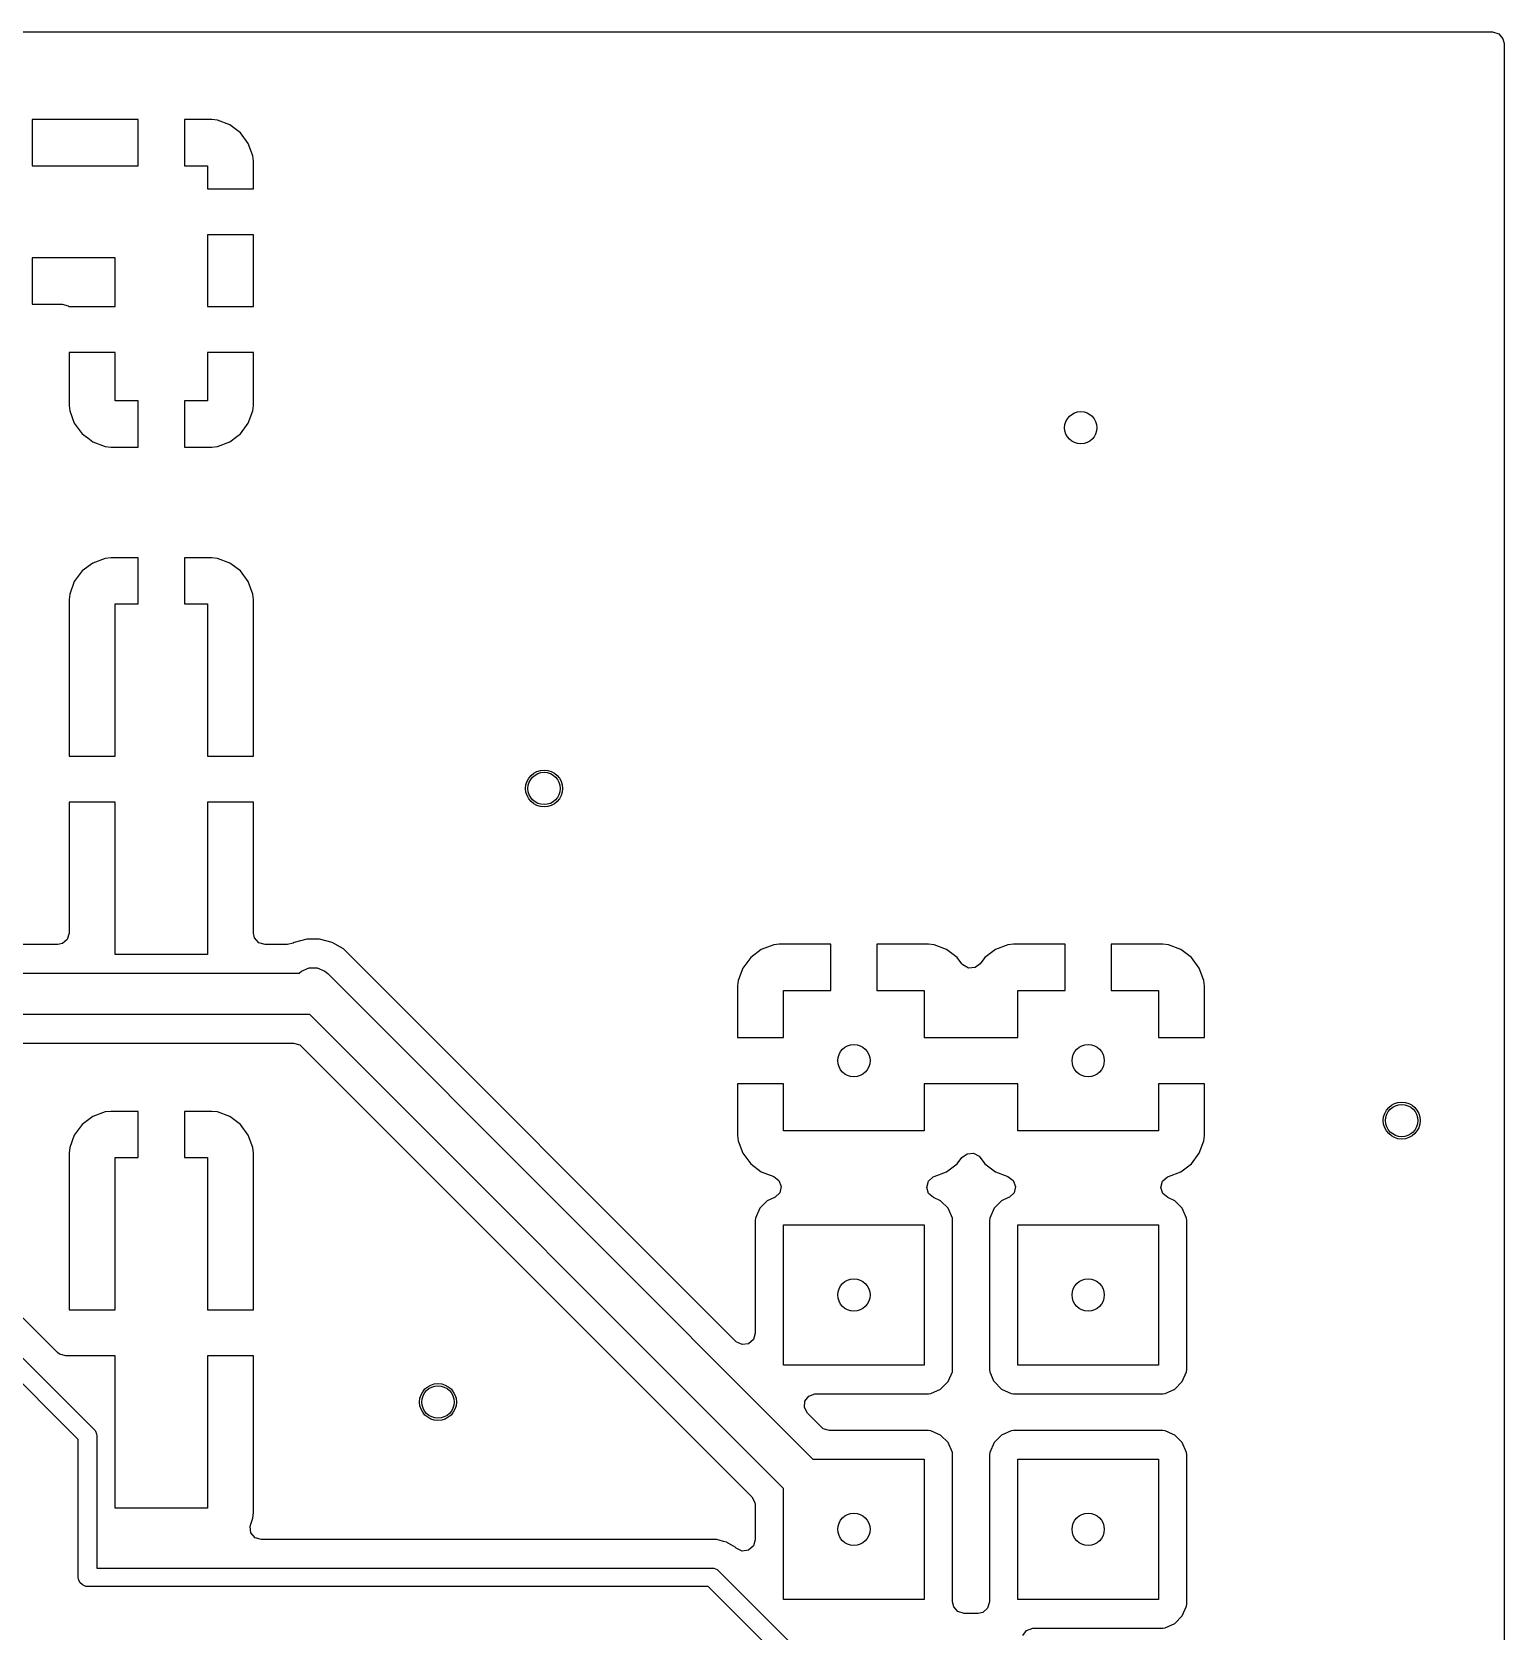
# Model space of a CAD drawing. Header units: inches. Extents: x 0.23 to 2.97, y 0.23 to 1.77.
# Drawn here: x 2.342 to 2.97, y 1.087 to 1.769 of the extents above; entities that cross this region are included whole.
import ezdxf

# ---------------------------------------------------------------- set-up
doc = ezdxf.new("R2010")
doc.units = ezdxf.units.IN
doc.header["$MEASUREMENT"] = 0
doc.layers.add('BLACK', color=250, linetype='CONTINUOUS')

msp = doc.modelspace()

# ---------------------------------------------------------------- linework, layer by layer
at = {"layer": 'BLACK', "linetype": 'CONTINUOUS'}
for p, q in [((0.71643, 1.76888), (2.96557, 1.76888)), ((2.96557, 1.76888), (2.96821, 1.7681)), ((2.96821, 1.7681), (2.97001, 1.76602)), ((2.97001, 1.76602), (2.97045, 1.764)), ((2.97045, 1.764), (2.97045, 1.60134)), ((2.3874, 1.7315), (2.34213, 1.7315)), ((2.34213, 1.7315), (2.34213, 1.71181)), ((2.3874, 1.71181), (2.3874, 1.7315)), ((2.41881, 1.7315), (2.40709, 1.7315)), ((2.40709, 1.7315), (2.40709, 1.71181)), ((2.42116, 1.73124), (2.41881, 1.7315)), ((2.42646, 1.72927), (2.42116, 1.73124)), ((2.42116, 1.73124), (2.42116, 1.73124)), ((2.43099, 1.72587), (2.42646, 1.72927)), ((2.42646, 1.72927), (2.42646, 1.72927)), ((2.43438, 1.72134), (2.43099, 1.72587)), ((2.43099, 1.72587), (2.43099, 1.72587)), ((2.43636, 1.71604), (2.43438, 1.72134)), ((2.43438, 1.72134), (2.43438, 1.72134)), ((2.43661, 1.71369), (2.43636, 1.71604)), ((2.43636, 1.71604), (2.43636, 1.71604)), ((2.43661, 1.70197), (2.43661, 1.71369)), ((2.43661, 1.71369), (2.43661, 1.71369)), ((2.34213, 1.71181), (2.37756, 1.71181)), ((2.37756, 1.71181), (2.3874, 1.71181)), ((2.40709, 1.71181), (2.41693, 1.71181)), ((2.41693, 1.71181), (2.41693, 1.70197)), ((2.41693, 1.70197), (2.43661, 1.70197)), ((2.43661, 1.68228), (2.41693, 1.68228)), ((2.41693, 1.68228), (2.41693, 1.67244)), ((2.43661, 1.65177), (2.43661, 1.68228)), ((2.37756, 1.67244), (2.34213, 1.67244)), ((2.34213, 1.67244), (2.34213, 1.65276)), ((2.37756, 1.65177), (2.37756, 1.67244)), ((2.41693, 1.67244), (2.41693, 1.65177)), ((2.34213, 1.65276), (2.35487, 1.65276)), ((2.35487, 1.65276), (2.35751, 1.65198)), ((2.35751, 1.65198), (2.35777, 1.65177)), ((2.35777, 1.65177), (2.37756, 1.65177)), ((2.41693, 1.65177), (2.43661, 1.65177)), ((2.37756, 1.63209), (2.35787, 1.63209)), ((2.35787, 1.63209), (2.35787, 1.60953)), ((2.37756, 1.61142), (2.37756, 1.63209)), ((2.43661, 1.63209), (2.41693, 1.63209)), ((2.41693, 1.63209), (2.41693, 1.61142)), ((2.43661, 1.60953), (2.43661, 1.63209)), ((2.3874, 1.61142), (2.37756, 1.61142)), ((2.3874, 1.59173), (2.3874, 1.61142)), ((2.41693, 1.61142), (2.40709, 1.61142)), ((2.40709, 1.61142), (2.40709, 1.59173)), ((2.35787, 1.60953), (2.35813, 1.60719)), ((2.35813, 1.60719), (2.35813, 1.60719)), ((2.35813, 1.60719), (2.3601, 1.60189)), ((2.43438, 1.60189), (2.43636, 1.60719)), ((2.43636, 1.60719), (2.43661, 1.60953)), ((2.43636, 1.60719), (2.43636, 1.60719)), ((2.43661, 1.60953), (2.43661, 1.60953)), ((2.3601, 1.60189), (2.3601, 1.60189)), ((2.3601, 1.60189), (2.3635, 1.59735)), ((2.3635, 1.59735), (2.3635, 1.59735)), ((2.3635, 1.59735), (2.3658, 1.59563)), ((2.42949, 1.59623), (2.43099, 1.59735)), ((2.43099, 1.59735), (2.43438, 1.60189)), ((2.43438, 1.60189), (2.43438, 1.60189)), ((2.97045, 1.60134), (2.97045, 0.236)), ((2.3658, 1.59563), (2.36803, 1.59396)), ((2.36803, 1.59396), (2.36803, 1.59396)), ((2.36803, 1.59396), (2.37333, 1.59198)), ((2.37333, 1.59198), (2.37333, 1.59198)), ((2.37333, 1.59198), (2.37568, 1.59173)), ((2.37568, 1.59173), (2.37568, 1.59173)), ((2.37568, 1.59173), (2.3874, 1.59173)), ((2.40709, 1.59173), (2.41881, 1.59173)), ((2.41881, 1.59173), (2.42116, 1.59198)), ((2.41881, 1.59173), (2.41881, 1.59173)), ((2.42116, 1.59198), (2.42646, 1.59396)), ((2.42116, 1.59198), (2.42116, 1.59198)), ((2.42646, 1.59396), (2.42949, 1.59623)), ((2.42646, 1.59396), (2.42646, 1.59396)), ((2.42949, 1.59623), (2.42949, 1.59623)), ((2.36803, 1.54226), (2.3635, 1.53887)), ((2.37333, 1.54424), (2.36803, 1.54226)), ((2.36803, 1.54226), (2.36803, 1.54226)), ((2.37568, 1.54449), (2.37333, 1.54424)), ((2.37333, 1.54424), (2.37333, 1.54424)), ((2.3874, 1.54449), (2.37568, 1.54449)), ((2.3874, 1.5248), (2.3874, 1.54449)), ((2.41881, 1.54449), (2.40709, 1.54449)), ((2.40709, 1.54449), (2.40709, 1.5248)), ((2.42116, 1.54424), (2.41881, 1.54449)), ((2.42646, 1.54226), (2.42116, 1.54424)), ((2.42116, 1.54424), (2.42116, 1.54424)), ((2.43099, 1.53887), (2.42646, 1.54226)), ((2.42646, 1.54226), (2.42646, 1.54226)), ((2.3635, 1.53887), (2.3601, 1.53433)), ((2.3635, 1.53887), (2.3635, 1.53887)), ((2.43438, 1.53433), (2.43099, 1.53887)), ((2.43099, 1.53887), (2.43099, 1.53887)), ((2.35813, 1.52903), (2.35787, 1.52669)), ((2.3601, 1.53433), (2.35813, 1.52903)), ((2.35813, 1.52903), (2.35813, 1.52903)), ((2.3601, 1.53433), (2.3601, 1.53433)), ((2.43636, 1.52903), (2.43438, 1.53433)), ((2.43438, 1.53433), (2.43438, 1.53433)), ((2.43661, 1.52669), (2.43636, 1.52903)), ((2.43636, 1.52903), (2.43636, 1.52903)), ((2.35787, 1.52669), (2.35787, 1.45984)), ((2.37756, 1.45984), (2.37756, 1.5248)), ((2.37756, 1.5248), (2.3874, 1.5248)), ((2.40709, 1.5248), (2.41693, 1.5248)), ((2.41693, 1.5248), (2.41693, 1.45984)), ((2.43661, 1.45984), (2.43661, 1.52669)), ((2.43661, 1.52669), (2.43661, 1.52669)), ((2.35787, 1.45984), (2.37756, 1.45984)), ((2.41693, 1.45984), (2.43661, 1.45984)), ((2.37756, 1.44016), (2.35787, 1.44016)), ((2.35787, 1.44016), (2.35787, 1.38431)), ((2.37756, 1.3752), (2.37756, 1.44016)), ((2.43661, 1.44016), (2.41693, 1.44016)), ((2.41693, 1.44016), (2.41693, 1.3752)), ((2.43661, 1.38431), (2.43661, 1.44016)), ((2.35299, 1.37943), (2.23011, 1.37943)), ((2.35502, 1.37987), (2.35299, 1.37943)), ((2.3571, 1.38167), (2.35502, 1.37987)), ((2.35787, 1.38431), (2.3571, 1.38167)), ((2.43706, 1.38228), (2.43661, 1.38431)), ((2.43886, 1.3802), (2.43706, 1.38228)), ((2.4415, 1.37943), (2.43886, 1.3802)), ((2.45105, 1.37943), (2.4415, 1.37943)), ((2.45349, 1.38008), (2.45105, 1.37943)), ((2.45395, 1.38035), (2.45349, 1.38008)), ((2.45929, 1.38178), (2.45395, 1.38035)), ((2.46482, 1.38178), (2.45929, 1.38178)), ((2.46749, 1.38107), (2.46482, 1.38178)), ((2.47016, 1.38035), (2.46749, 1.38107)), ((2.47495, 1.37759), (2.47016, 1.38035)), ((2.47016, 1.38035), (2.47016, 1.38035)), ((2.65869, 1.37935), (2.65338, 1.37738)), ((2.66103, 1.37961), (2.65869, 1.37935)), ((2.65869, 1.37935), (2.65869, 1.37935)), ((2.68307, 1.37961), (2.66103, 1.37961)), ((2.68307, 1.35992), (2.68307, 1.37961)), ((2.7248, 1.37961), (2.70276, 1.37961)), ((2.70276, 1.37961), (2.70276, 1.35992)), ((2.72714, 1.37935), (2.7248, 1.37961)), ((2.73244, 1.37738), (2.72714, 1.37935)), ((2.72714, 1.37935), (2.72714, 1.37935)), ((2.75869, 1.37935), (2.75338, 1.37738)), ((2.76103, 1.37961), (2.75869, 1.37935)), ((2.75869, 1.37935), (2.75869, 1.37935)), ((2.78307, 1.37961), (2.76103, 1.37961)), ((2.78307, 1.35992), (2.78307, 1.37961)), ((2.8248, 1.37961), (2.80276, 1.37961)), ((2.80276, 1.37961), (2.80276, 1.35992)), ((2.82714, 1.37935), (2.8248, 1.37961)), ((2.83244, 1.37738), (2.82714, 1.37935)), ((2.82714, 1.37935), (2.82714, 1.37935)), ((2.41693, 1.3752), (2.37756, 1.3752)), ((2.47495, 1.37758), (2.47495, 1.37759)), ((2.64243, 1.2101), (2.47495, 1.37758)), ((2.64885, 1.37398), (2.64546, 1.36945)), ((2.65338, 1.37738), (2.64885, 1.37398)), ((2.64885, 1.37398), (2.64885, 1.37398)), ((2.65338, 1.37738), (2.65338, 1.37738)), ((2.73698, 1.37398), (2.73244, 1.37738)), ((2.73244, 1.37738), (2.73244, 1.37738)), ((2.73901, 1.37127), (2.73698, 1.37398)), ((2.74885, 1.37398), (2.74682, 1.37127)), ((2.75338, 1.37738), (2.74885, 1.37398)), ((2.75338, 1.37738), (2.75338, 1.37738)), ((2.83698, 1.37398), (2.83244, 1.37738)), ((2.83244, 1.37738), (2.83244, 1.37738)), ((2.84037, 1.36945), (2.83698, 1.37398)), ((2.83698, 1.37398), (2.83698, 1.37398)), ((2.22305, 1.36728), (2.45609, 1.36728)), ((2.45609, 1.36728), (2.45714, 1.36814)), ((2.45714, 1.36814), (2.46033, 1.36947)), ((2.45714, 1.36814), (2.45714, 1.36814)), ((2.46033, 1.36947), (2.46379, 1.36947)), ((2.46379, 1.36947), (2.46698, 1.36814)), ((2.46698, 1.36814), (2.46832, 1.36704)), ((2.46832, 1.36704), (2.67544, 1.15992)), ((2.64546, 1.36945), (2.64348, 1.36415)), ((2.64546, 1.36945), (2.64546, 1.36945)), ((2.73946, 1.37075), (2.73901, 1.37127)), ((2.74188, 1.36943), (2.73946, 1.37075)), ((2.74462, 1.36962), (2.74188, 1.36943)), ((2.74682, 1.37127), (2.74462, 1.36962)), ((2.84235, 1.36415), (2.84037, 1.36945)), ((2.84037, 1.36945), (2.84037, 1.36945)), ((2.64348, 1.36415), (2.64323, 1.3618)), ((2.64323, 1.3618), (2.64323, 1.33976)), ((2.64348, 1.36415), (2.64348, 1.36415)), ((2.66291, 1.33976), (2.66291, 1.35992)), ((2.66291, 1.35992), (2.68307, 1.35992)), ((2.70276, 1.35992), (2.72291, 1.35992)), ((2.72291, 1.35992), (2.72291, 1.33976)), ((2.76291, 1.33976), (2.76291, 1.35992)), ((2.76291, 1.35992), (2.78307, 1.35992)), ((2.80276, 1.35992), (2.82291, 1.35992)), ((2.82291, 1.35992), (2.82291, 1.33976)), ((2.8426, 1.3618), (2.84235, 1.36415)), ((2.84235, 1.36415), (2.84235, 1.36415)), ((2.8426, 1.33976), (2.8426, 1.3618)), ((2.8426, 1.3618), (2.8426, 1.3618)), ((2.4597, 1.34957), (2.21938, 1.34957)), ((2.46065, 1.34966), (2.4597, 1.34957)), ((2.66291, 1.14739), (2.46065, 1.34966)), ((2.22245, 1.33742), (2.45369, 1.33742)), ((2.45369, 1.33742), (2.45633, 1.33665)), ((2.64323, 1.33976), (2.66291, 1.33976)), ((2.72291, 1.33976), (2.76291, 1.33976)), ((2.82291, 1.33976), (2.8426, 1.33976)), ((2.45633, 1.33665), (2.45714, 1.33599)), ((2.45714, 1.33599), (2.64934, 1.14379)), ((2.66291, 1.32008), (2.64323, 1.32008)), ((2.64323, 1.32008), (2.64323, 1.29804)), ((2.66291, 1.29992), (2.66291, 1.32008)), ((2.76291, 1.32008), (2.72291, 1.32008)), ((2.72291, 1.32008), (2.72291, 1.29992)), ((2.76291, 1.29992), (2.76291, 1.32008)), ((2.8426, 1.32008), (2.82291, 1.32008)), ((2.82291, 1.32008), (2.82291, 1.29992)), ((2.8426, 1.29804), (2.8426, 1.32008)), ((2.36803, 1.30604), (2.3635, 1.30265)), ((2.37333, 1.30802), (2.36803, 1.30604)), ((2.36803, 1.30604), (2.36803, 1.30604)), ((2.37568, 1.30827), (2.37333, 1.30802)), ((2.37333, 1.30802), (2.37333, 1.30802)), ((2.3874, 1.30827), (2.37568, 1.30827)), ((2.3874, 1.28858), (2.3874, 1.30827)), ((2.41881, 1.30827), (2.40709, 1.30827)), ((2.40709, 1.30827), (2.40709, 1.28858)), ((2.42116, 1.30802), (2.41881, 1.30827)), ((2.42646, 1.30604), (2.42116, 1.30802)), ((2.42116, 1.30802), (2.42116, 1.30802)), ((2.43099, 1.30265), (2.42646, 1.30604)), ((2.42646, 1.30604), (2.42646, 1.30604)), ((2.3601, 1.29811), (2.35813, 1.29281)), ((2.3635, 1.30265), (2.3601, 1.29811)), ((2.3601, 1.29811), (2.3601, 1.29811)), ((2.3635, 1.30265), (2.3635, 1.30265)), ((2.43438, 1.29811), (2.43099, 1.30265)), ((2.43099, 1.30265), (2.43099, 1.30265)), ((2.43636, 1.29281), (2.43438, 1.29811)), ((2.43438, 1.29811), (2.43438, 1.29811)), ((2.64323, 1.29804), (2.64348, 1.29569)), ((2.72291, 1.29992), (2.66291, 1.29992)), ((2.82291, 1.29992), (2.76291, 1.29992)), ((2.84235, 1.29569), (2.8426, 1.29804)), ((2.8426, 1.29804), (2.8426, 1.29804)), ((2.35813, 1.29281), (2.35787, 1.29047)), ((2.35787, 1.29047), (2.35787, 1.22362)), ((2.35813, 1.29281), (2.35813, 1.29281)), ((2.43661, 1.29047), (2.43636, 1.29281)), ((2.43636, 1.29281), (2.43636, 1.29281)), ((2.43661, 1.22362), (2.43661, 1.29047)), ((2.43661, 1.29047), (2.43661, 1.29047)), ((2.64348, 1.29569), (2.64348, 1.29569)), ((2.64348, 1.29569), (2.64546, 1.29039)), ((2.64546, 1.29039), (2.64546, 1.29039)), ((2.64546, 1.29039), (2.64885, 1.28586)), ((2.73901, 1.28857), (2.74121, 1.29022)), ((2.74121, 1.29022), (2.74395, 1.29041)), ((2.74395, 1.29041), (2.74637, 1.2891)), ((2.83698, 1.28586), (2.84037, 1.29039)), ((2.84037, 1.29039), (2.84235, 1.29569)), ((2.84037, 1.29039), (2.84037, 1.29039)), ((2.84235, 1.29569), (2.84235, 1.29569)), ((2.37756, 1.22362), (2.37756, 1.28858)), ((2.37756, 1.28858), (2.3874, 1.28858)), ((2.40709, 1.28858), (2.41693, 1.28858)), ((2.41693, 1.28858), (2.41693, 1.22362)), ((2.64885, 1.28586), (2.64885, 1.28586)), ((2.64885, 1.28586), (2.65338, 1.28247)), ((2.73244, 1.28247), (2.73698, 1.28586)), ((2.73698, 1.28586), (2.73901, 1.28857)), ((2.74637, 1.2891), (2.74682, 1.28857)), ((2.74682, 1.28857), (2.74885, 1.28586)), ((2.74885, 1.28586), (2.75338, 1.28247)), ((2.83244, 1.28247), (2.83698, 1.28586)), ((2.83698, 1.28586), (2.83698, 1.28586)), ((2.65338, 1.28247), (2.65338, 1.28247)), ((2.65338, 1.28247), (2.65868, 1.28049)), ((2.65868, 1.28049), (2.66089, 1.27884)), ((2.66089, 1.27884), (2.66185, 1.27626)), ((2.66185, 1.27626), (2.66126, 1.27357)), ((2.72397, 1.27585), (2.72471, 1.2785)), ((2.72471, 1.2785), (2.72676, 1.28033)), ((2.72676, 1.28033), (2.72714, 1.28049)), ((2.72714, 1.28049), (2.73244, 1.28247)), ((2.73244, 1.28247), (2.73244, 1.28247)), ((2.75338, 1.28247), (2.75338, 1.28247)), ((2.75338, 1.28247), (2.75868, 1.28049)), ((2.75868, 1.28049), (2.76089, 1.27884)), ((2.76089, 1.27884), (2.76185, 1.27626)), ((2.76185, 1.27626), (2.76126, 1.27357)), ((2.82397, 1.27585), (2.82471, 1.2785)), ((2.82471, 1.2785), (2.82676, 1.28033)), ((2.82676, 1.28033), (2.82714, 1.28049)), ((2.82714, 1.28049), (2.83244, 1.28247)), ((2.83244, 1.28247), (2.83244, 1.28247)), ((2.65593, 1.27011), (2.65272, 1.2669)), ((2.65895, 1.27145), (2.65593, 1.27011)), ((2.65932, 1.27163), (2.65895, 1.27145)), ((2.66126, 1.27357), (2.65932, 1.27163)), ((2.72477, 1.27322), (2.72397, 1.27585)), ((2.72688, 1.27145), (2.72477, 1.27322)), ((2.7299, 1.27011), (2.72688, 1.27145)), ((2.73311, 1.2669), (2.7299, 1.27011)), ((2.75593, 1.27011), (2.75272, 1.2669)), ((2.75895, 1.27145), (2.75593, 1.27011)), ((2.75932, 1.27163), (2.75895, 1.27145)), ((2.76126, 1.27357), (2.75932, 1.27163)), ((2.82477, 1.27322), (2.82397, 1.27585)), ((2.82688, 1.27145), (2.82477, 1.27322)), ((2.8299, 1.27011), (2.82688, 1.27145)), ((2.83311, 1.2669), (2.8299, 1.27011)), ((2.65089, 1.26275), (2.65077, 1.26173)), ((2.65272, 1.2669), (2.65089, 1.26275)), ((2.73494, 1.26275), (2.73311, 1.2669)), ((2.73506, 1.26173), (2.73494, 1.26275)), ((2.75089, 1.26275), (2.75077, 1.26173)), ((2.75272, 1.2669), (2.75089, 1.26275)), ((2.83494, 1.26275), (2.83311, 1.2669)), ((2.83506, 1.26173), (2.83494, 1.26275)), ((2.65077, 1.26173), (2.65077, 1.21356)), ((2.66291, 1.19992), (2.66291, 1.25992)), ((2.66291, 1.25992), (2.72291, 1.25992)), ((2.72291, 1.25992), (2.72291, 1.19992)), ((2.73506, 1.19811), (2.73506, 1.26173)), ((2.75077, 1.26173), (2.75077, 1.19811)), ((2.76291, 1.19992), (2.76291, 1.25992)), ((2.76291, 1.25992), (2.82291, 1.25992)), ((2.82291, 1.25992), (2.82291, 1.19992)), ((2.83506, 1.19811), (2.83506, 1.26173)), ((2.35787, 1.22362), (2.37756, 1.22362)), ((2.41693, 1.22362), (2.43661, 1.22362)), ((2.35297, 1.20537), (2.33812, 1.22022)), ((2.33103, 1.21013), (2.36849, 1.17267)), ((2.64269, 1.20987), (2.64243, 1.2101)), ((2.64519, 1.20872), (2.64269, 1.20987)), ((2.64791, 1.20912), (2.64519, 1.20872)), ((2.64999, 1.21092), (2.64791, 1.20912)), ((2.65077, 1.21356), (2.64999, 1.21092)), ((2.36177, 1.16825), (2.32661, 1.20341)), ((2.35378, 1.20471), (2.35297, 1.20537)), ((2.35642, 1.20394), (2.35378, 1.20471)), ((2.37756, 1.20394), (2.35642, 1.20394)), ((2.37756, 1.13898), (2.37756, 1.20394)), ((2.43661, 1.20394), (2.41693, 1.20394)), ((2.41693, 1.20394), (2.41693, 1.13898)), ((2.43661, 1.13709), (2.43661, 1.20394)), ((2.72291, 1.19992), (2.66291, 1.19992)), ((2.73311, 1.19294), (2.73494, 1.19709)), ((2.73494, 1.19709), (2.73506, 1.19811)), ((2.75077, 1.19811), (2.75089, 1.19709)), ((2.75089, 1.19709), (2.75257, 1.19328)), ((2.82291, 1.19992), (2.76291, 1.19992)), ((2.83311, 1.19294), (2.83494, 1.19709)), ((2.83494, 1.19709), (2.83506, 1.19811)), ((2.67362, 1.1868), (2.6762, 1.18776)), ((2.6762, 1.18776), (2.67655, 1.18778)), ((2.67655, 1.18778), (2.72473, 1.18778)), ((2.72473, 1.18778), (2.72574, 1.18789)), ((2.72473, 1.18778), (2.72473, 1.18778)), ((2.72574, 1.18789), (2.7299, 1.18973)), ((2.7299, 1.18973), (2.73311, 1.19294)), ((2.75257, 1.19328), (2.75272, 1.19294)), ((2.75272, 1.19294), (2.75593, 1.18973)), ((2.75593, 1.18973), (2.76008, 1.18789)), ((2.76008, 1.18789), (2.76008, 1.18789)), ((2.76008, 1.18789), (2.76008, 1.18789)), ((2.76008, 1.18789), (2.7611, 1.18778)), ((2.7611, 1.18778), (2.7611, 1.18778)), ((2.7611, 1.18778), (2.82473, 1.18778)), ((2.82473, 1.18778), (2.82574, 1.18789)), ((2.82473, 1.18778), (2.82473, 1.18778)), ((2.82574, 1.18789), (2.8299, 1.18973)), ((2.8299, 1.18973), (2.83311, 1.19294)), ((2.67178, 1.18186), (2.67197, 1.1846)), ((2.6731, 1.17944), (2.67178, 1.18186)), ((2.67197, 1.1846), (2.67362, 1.1868)), ((2.67904, 1.1735), (2.6731, 1.17944)), ((2.36177, 1.10945), (2.36177, 1.16825)), ((2.36849, 1.17267), (2.36898, 1.17207)), ((2.36898, 1.17207), (2.36907, 1.17185)), ((2.36907, 1.17185), (2.36957, 1.17065)), ((2.36957, 1.17065), (2.36965, 1.16988)), ((2.36965, 1.16988), (2.36965, 1.11339)), ((2.67985, 1.17284), (2.67904, 1.1735)), ((2.68249, 1.17207), (2.67985, 1.17284)), ((2.72473, 1.17207), (2.68249, 1.17207)), ((2.72574, 1.17195), (2.72473, 1.17207)), ((2.72473, 1.17207), (2.72473, 1.17207)), ((2.72887, 1.17057), (2.72574, 1.17195)), ((2.72574, 1.17195), (2.72574, 1.17195)), ((2.7299, 1.17012), (2.72887, 1.17057)), ((2.73311, 1.1669), (2.7299, 1.17012)), ((2.73494, 1.16275), (2.73311, 1.1669)), ((2.75272, 1.1669), (2.75089, 1.16275)), ((2.75593, 1.17012), (2.75272, 1.1669)), ((2.76008, 1.17195), (2.75593, 1.17012)), ((2.7611, 1.17207), (2.76008, 1.17195)), ((2.82473, 1.17207), (2.7611, 1.17207)), ((2.7611, 1.17207), (2.7611, 1.17207)), ((2.82574, 1.17195), (2.82473, 1.17207)), ((2.82473, 1.17207), (2.82473, 1.17207)), ((2.82887, 1.17057), (2.82574, 1.17195)), ((2.82574, 1.17195), (2.82574, 1.17195)), ((2.8299, 1.17012), (2.82887, 1.17057)), ((2.83311, 1.1669), (2.8299, 1.17012)), ((2.83494, 1.16275), (2.83311, 1.1669)), ((2.73506, 1.16173), (2.73494, 1.16275)), ((2.73506, 1.09892), (2.73506, 1.16173)), ((2.73506, 1.16173), (2.73506, 1.16173)), ((2.75089, 1.16275), (2.75077, 1.16173)), ((2.75077, 1.16173), (2.75077, 1.09892)), ((2.83506, 1.16173), (2.83494, 1.16275)), ((2.83506, 1.09811), (2.83506, 1.16173)), ((2.67544, 1.15992), (2.72291, 1.15992)), ((2.72291, 1.15992), (2.72291, 1.09992)), ((2.76291, 1.09992), (2.76291, 1.15992)), ((2.76291, 1.15992), (2.82291, 1.15992)), ((2.82291, 1.15992), (2.82291, 1.09992)), ((2.66291, 1.09992), (2.66291, 1.14739)), ((2.64934, 1.14379), (2.65066, 1.14138)), ((2.65066, 1.14138), (2.65077, 1.14034)), ((2.65077, 1.14034), (2.65077, 1.12549)), ((2.41693, 1.13898), (2.37756, 1.13898)), ((2.43538, 1.13212), (2.43636, 1.13475)), ((2.43636, 1.13475), (2.43661, 1.13709)), ((2.43636, 1.13475), (2.43636, 1.13475)), ((2.43661, 1.13709), (2.43661, 1.13709)), ((2.43512, 1.13111), (2.43538, 1.13212)), ((2.43551, 1.12839), (2.43512, 1.13111)), ((2.43732, 1.12631), (2.43551, 1.12839)), ((2.43996, 1.12553), (2.43732, 1.12631)), ((2.6344, 1.12553), (2.43996, 1.12553)), ((2.63723, 1.12477), (2.6344, 1.12553)), ((2.6344, 1.12553), (2.6344, 1.12553)), ((2.63849, 1.12444), (2.63723, 1.12477)), ((2.64216, 1.12232), (2.63849, 1.12444)), ((2.63849, 1.12444), (2.63849, 1.12444)), ((2.64243, 1.12204), (2.64216, 1.12232)), ((2.64216, 1.12232), (2.64216, 1.12232)), ((2.64269, 1.12181), (2.64243, 1.12204)), ((2.64519, 1.12066), (2.64269, 1.12181)), ((2.64791, 1.12105), (2.64519, 1.12066)), ((2.64999, 1.12286), (2.64791, 1.12105)), ((2.65077, 1.12549), (2.64999, 1.12286)), ((2.36965, 1.11339), (2.63228, 1.11339)), ((2.63228, 1.11339), (2.63305, 1.11331)), ((2.63305, 1.11331), (2.63447, 1.11272)), ((2.63447, 1.11272), (2.63507, 1.11223)), ((2.36185, 1.10868), (2.36177, 1.10945)), ((2.36244, 1.10726), (2.36185, 1.10868)), ((2.36352, 1.10618), (2.36244, 1.10726)), ((2.36494, 1.10559), (2.36352, 1.10618)), ((2.36571, 1.10551), (2.36494, 1.10559)), ((2.63065, 1.10551), (2.36571, 1.10551)), ((2.661, 1.07517), (2.63065, 1.10551)), ((2.63507, 1.11223), (2.66541, 1.08189)), ((2.72291, 1.09992), (2.66291, 1.09992)), ((2.7355, 1.09689), (2.73506, 1.09892)), ((2.75077, 1.09892), (2.74999, 1.09628)), ((2.82291, 1.09992), (2.76291, 1.09992)), ((2.7373, 1.09481), (2.7355, 1.09689)), ((2.73994, 1.09404), (2.7373, 1.09481)), ((2.74589, 1.09404), (2.73994, 1.09404)), ((2.74791, 1.09448), (2.74589, 1.09404)), ((2.74999, 1.09628), (2.74791, 1.09448)), ((2.8299, 1.08973), (2.83311, 1.09294)), ((2.83311, 1.09294), (2.83494, 1.09709)), ((2.83494, 1.09709), (2.83506, 1.09811)), ((2.76502, 1.0846), (2.76666, 1.0868)), ((2.76666, 1.0868), (2.76924, 1.08776)), ((2.76924, 1.08776), (2.76959, 1.08778)), ((2.76959, 1.08778), (2.82473, 1.08778)), ((2.82473, 1.08778), (2.82574, 1.08789)), ((2.82473, 1.08778), (2.82473, 1.08778)), ((2.82574, 1.08789), (2.8299, 1.08973))]:
    msp.add_line(p, q, dxfattribs=at)
at = {"layer": 'BLACK'}
for centre, radius in [((2.78976, 1.6), 0.00689), ((2.56063, 1.44606), 0.00787), ((2.69291, 1.32992), 0.00689), ((2.79291, 1.32992), 0.00689), ((2.92677, 1.30433), 0.00787), ((2.69291, 1.22992), 0.00689), ((2.79291, 1.22992), 0.00689), ((2.51535, 1.18425), 0.00787), ((2.69291, 1.12992), 0.00689), ((2.79291, 1.12992), 0.00689)]:
    msp.add_circle(centre, radius, dxfattribs=at)
at = {"layer": 'WHITE'}
for centre in [(2.78976, 1.6), (2.56063, 1.44606), (2.69291, 1.32992), (2.79291, 1.32992), (2.92677, 1.30433), (2.69291, 1.22992), (2.79291, 1.22992), (2.51535, 1.18425), (2.69291, 1.12992), (2.79291, 1.12992)]:
    msp.add_circle(centre, 0.00689, dxfattribs=at)

doc.saveas('drawing.dxf')
